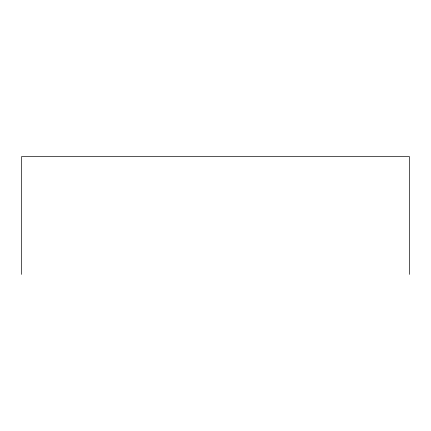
<?xml version="1.0" encoding="UTF-8"?>
<svg xmlns="http://www.w3.org/2000/svg" width="431" height="431" viewBox="0 0 431 431"><rect width="100%" height="100%" fill="white"/><g stroke="black" fill="none" stroke-linecap="round" stroke-linejoin="round"><path stroke-width="0.65" d="M409.45 274.396L409.45 156.604L21.55 156.604L21.55 274.396"/></g></svg>
